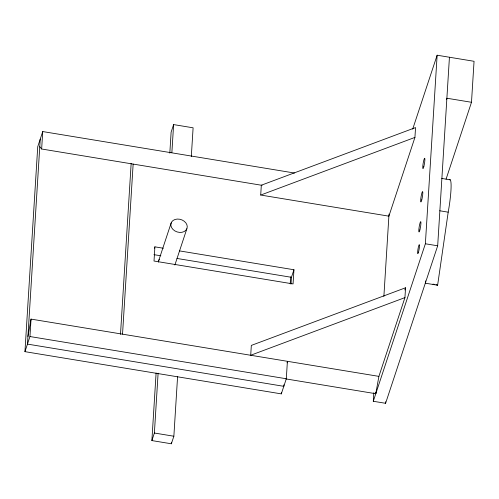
<?xml version="1.0" encoding="UTF-8"?>
<svg xmlns="http://www.w3.org/2000/svg" width="499" height="499" viewBox="0 0 499 499"><rect width="100%" height="100%" fill="white"/><g stroke="black" fill="none" stroke-linecap="round" stroke-linejoin="round"><path stroke-width="0.75" d="M287.125 362.842L287.399 361.326L286.307 378.76L281.311 393.879L24.95 351.658L37.737 146.7L42.739 131.568L294.491 173.034M40.238 139.127L27.451 344.098L283.812 386.32L283.906 384.773M24.95 351.658L29.952 336.538L31.038 319.104L378.897 376.371L404.939 297.61L405.55 287.773L251.328 345.408L250.716 355.244L404.939 297.61M262.087 185.341L41.648 149.001L42.739 131.568M120.49 334.386L131.162 163.348M122.536 334.149L133.146 164.102M163.348 248.234L154.896 246.843L154.016 261.027L293.063 283.931L293.948 269.747L179.484 250.891M177.594 376.408L173.864 436.226L171.363 443.786L151.883 440.58L156.1 372.99M169.816 153.131L171.12 132.154L173.621 124.594L193.107 127.806L191.31 156.549M151.883 440.58L154.384 433.02L158.114 373.196M171.874 152.563L173.621 124.594M171.363 443.786L171.463 442.233M260.709 195.053L261.32 185.21L415.548 127.576L414.931 137.412L388.889 216.161L260.709 195.053L414.931 137.412M281.311 393.879L281.405 392.333M290.2 283.844L290.636 276.858M291.029 284.025L291.447 277.307L293.948 269.747M449.437 57.242L437.679 245.801L385.59 403.298L373.283 401.277L373.813 392.738M285.983 378.922L375.784 393.717L375.878 392.158M383.881 296.394L389.02 214.09M385.59 403.298L385.683 401.751M373.283 401.277L425.373 243.774L437.136 55.214L474.05 61.296L471.493 102.283L446.062 179.185M425.647 280.887L425.31 283.195L437.617 285.222L448.196 212.169A29.229 3.693 -80.6 0 0 449.237 179.827M27.925 336.501L31.038 319.104M375.784 393.717L378.897 376.371M154.447 248.221L154.896 246.843M158.751 260.478L171.232 222.741M174.881 265.006L186.869 228.748A8.383 6.487 18.3 0 0 177.326 219.061A8.383 6.487 18.3 0 0 172.96 229.428A8.383 6.487 18.3 0 0 186.869 228.748M412.679 129.154L437.136 55.214M446.393 99.713L446.879 98.234L471.493 102.283M404.82 289.981L405.55 287.773M441.752 178.43L450.217 179.821M439.738 210.778L448.196 212.169M425.373 243.774L437.679 245.801M432.901 284.118L434.442 284.368M435.983 284.623L437.617 285.222M153.935 254.658L160.846 255.794M176.983 258.451L291.447 277.307M29.952 336.538L286.307 378.76M154.384 433.02L173.864 436.226M39.764 146.725L41.648 149.001M158.37 262.131A8.383 6.487 18.3 0 1 159.312 259.48M418.48 252.226A4.56 0.574 -80.6 0 0 419.416 244.735A4.56 0.574 -80.6 0 0 417.806 250.342A4.56 0.574 -80.6 0 0 418.48 252.226M419.884 229.952A5.24 0.661 -80.6 0 0 420.782 221.681A5.24 0.661 -80.6 0 0 418.923 228.785A5.24 0.661 -80.6 0 0 419.884 229.952M421.761 199.906A5.24 0.661 -80.6 0 0 422.653 191.635A5.24 0.661 -80.6 0 0 420.794 198.739A5.24 0.661 -80.6 0 0 421.761 199.906M423.838 166.541A5.24 0.661 -80.6 0 0 424.736 158.27A5.24 0.661 -80.6 0 0 422.878 165.381A5.24 0.661 -80.6 0 0 423.838 166.541"/></g></svg>
